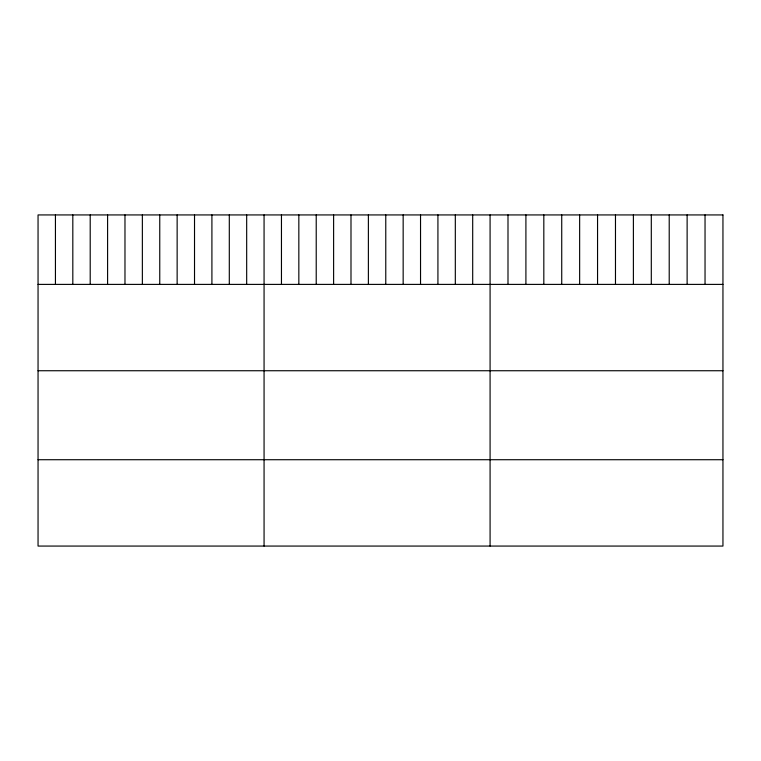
<?xml version="1.0" encoding="UTF-8"?>
<svg xmlns="http://www.w3.org/2000/svg" width="761" height="761" viewBox="0 0 761 761"><rect width="100%" height="100%" fill="white"/><g stroke="black" fill="none" stroke-linecap="round" stroke-linejoin="round"><path stroke-width="1.14" d="M38.05 284.395L722.95 284.395M38.05 370.74L722.95 370.74M38.05 459.72L722.95 459.72M705.038 214.935L705.038 284.395M687.126 214.935L687.126 284.395M669.214 214.935L669.214 284.395M651.302 214.935L651.302 284.395M633.39 214.935L633.39 284.395M615.478 214.935L615.478 284.395M597.556 214.935L597.556 284.395M579.644 214.935L579.644 284.395M561.732 214.935L561.732 284.395M543.82 214.935L543.82 284.395M525.908 214.935L525.908 284.395M507.996 214.935L507.996 284.395M490.084 214.935L490.084 546.065M472.695 214.935L472.695 284.395M455.316 214.935L455.316 284.395M437.927 214.935L437.927 284.395M420.538 214.935L420.538 284.395M403.159 214.935L403.159 284.395M385.77 214.935L385.77 284.395M368.381 214.935L368.381 284.395M350.992 214.935L350.992 284.395M333.613 214.935L333.613 284.395M316.224 214.935L316.224 284.395M298.835 214.935L298.835 284.395M281.456 214.935L281.456 284.395M264.067 214.935L264.067 546.065M246.678 214.935L246.678 284.395M229.299 214.935L229.299 284.395M211.91 214.935L211.91 284.395M194.521 214.935L194.521 284.395M177.142 214.935L177.142 284.395M159.753 214.935L159.753 284.395M142.364 214.935L142.364 284.395M124.975 214.935L124.975 284.395M107.596 214.935L107.596 284.395M90.207 214.935L90.207 284.395M72.818 214.935L72.818 284.395M55.439 214.935L55.439 284.395M722.95 214.935L38.05 214.935L38.05 546.065L722.95 546.065L722.95 214.935"/></g></svg>
